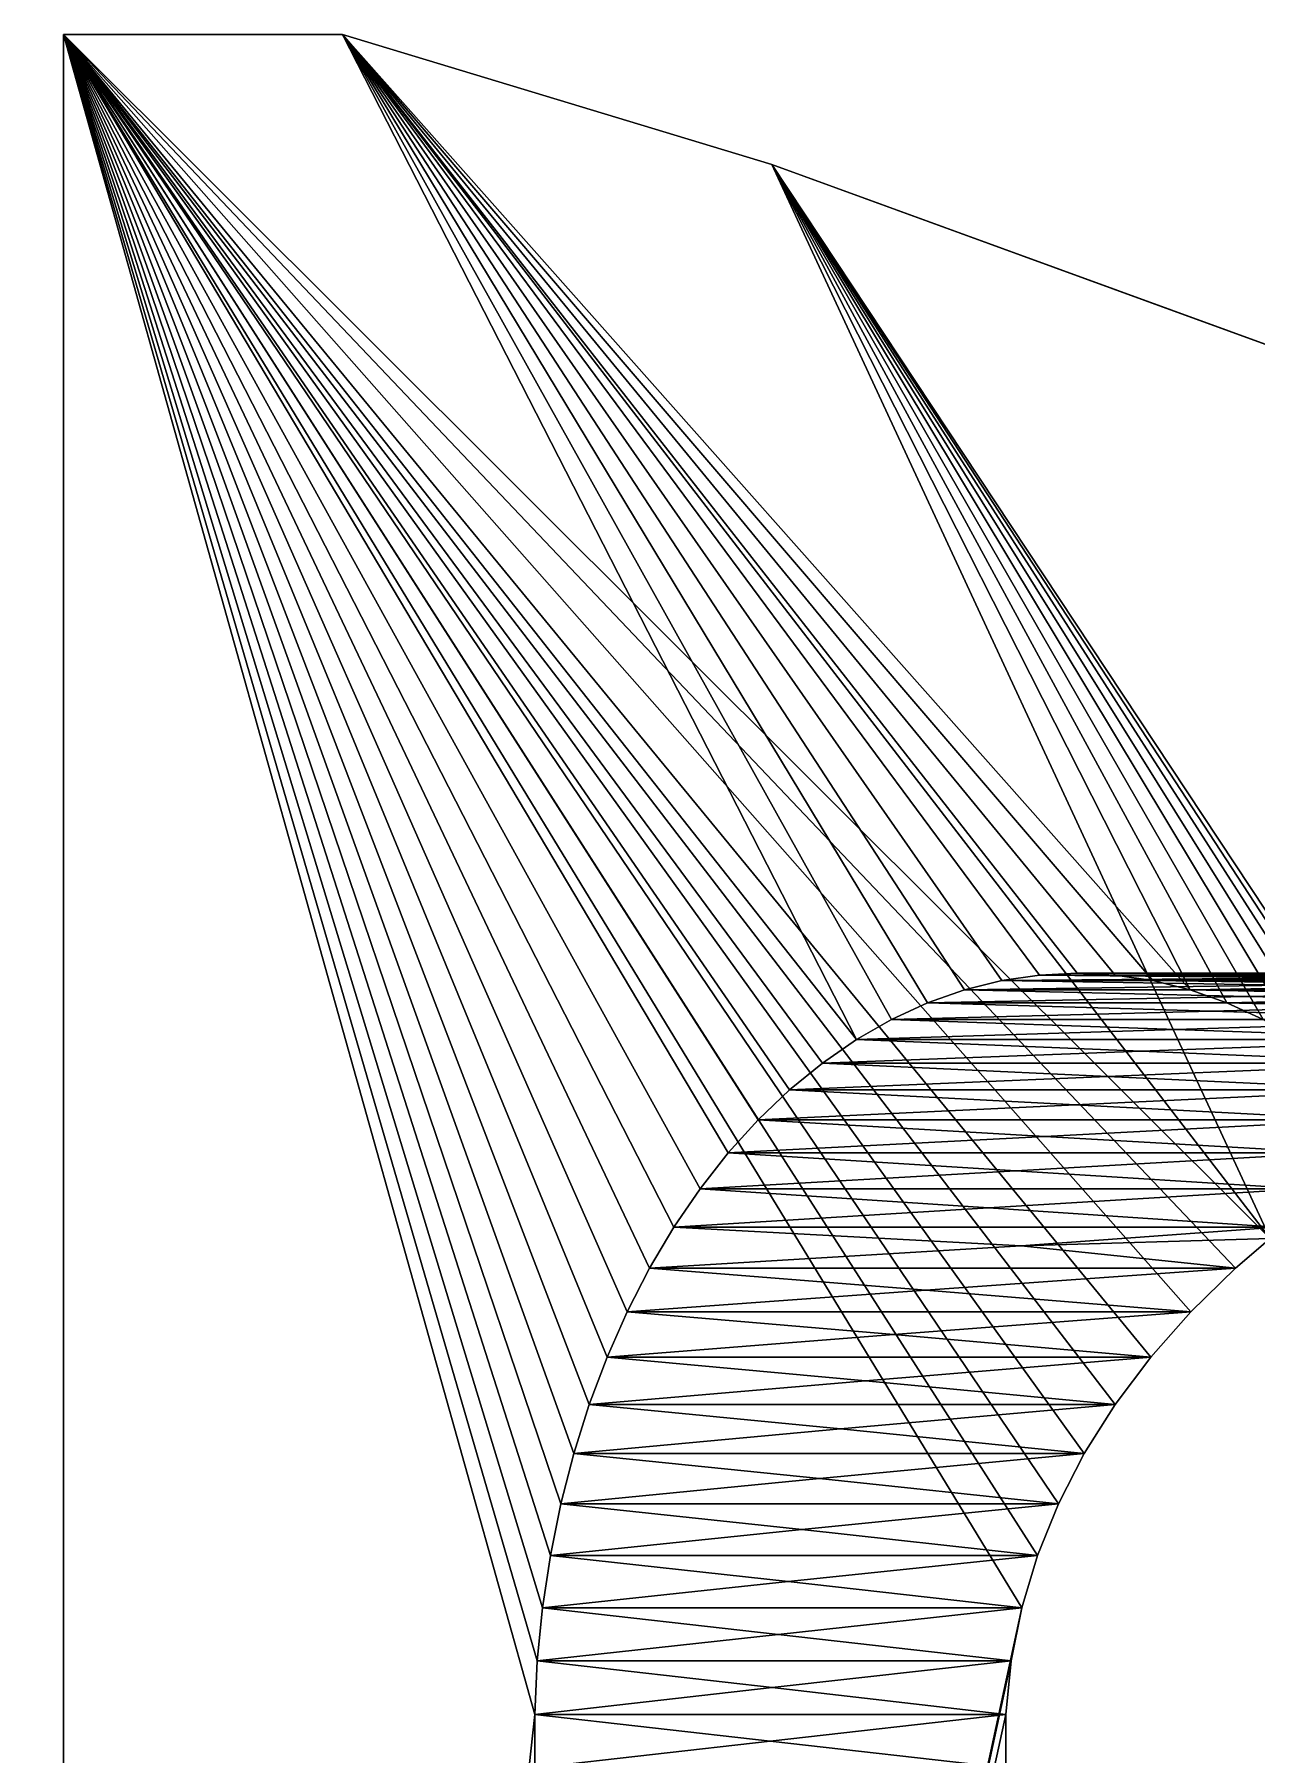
# Model space of a CAD drawing. Header units: metres. Extents: x 8.5 to 85.5, y 17.5 to 94.5.
# Drawn here: x 56.77 to 61.07, y 88.45 to 94.5 of the extents above; entities that cross this region are included whole.
import ezdxf

# ---------------------------------------------------------------- set-up
doc = ezdxf.new("R2010")
doc.units = ezdxf.units.M

msp = doc.modelspace()

# ---------------------------------------------------------------- meshes
at = {"layer": 'Layer0'}
mesh = msp.add_polyface(dxfattribs=at)
corners = [(56.8701, 94.5, -34), (58.9306, 90.1623, -31.9395), (59.0162, 90.3067, -31.8538)]
mesh.append_faces([[corners[k] for k in face] for face in [(0, 1, 2)]])
mesh = msp.add_polyface(dxfattribs=at)
corners = [(56.8701, 94.5, -34), (58.8522, 90.0098, -32.0178), (58.9306, 90.1623, -31.9395)]
mesh.append_faces([[corners[k] for k in face] for face in [(0, 1, 2)]])
mesh = msp.add_polyface(dxfattribs=at)
corners = [(58.8522, 90.0098, -32.0178), (56.8701, 94.5, -34), (58.7816, 89.85, -32.0884)]
mesh.append_faces([[corners[k] for k in face] for face in [(0, 1, 2)]])
mesh = msp.add_polyface(dxfattribs=at)
corners = [(58.7816, 89.85, -32.0884), (56.8701, 94.5, -34), (58.7191, 89.6836, -32.151)]
mesh.append_faces([[corners[k] for k in face] for face in [(0, 1, 2)]])
mesh = msp.add_polyface(dxfattribs=at)
corners = [(58.7191, 89.6836, -32.151), (56.8701, 94.5, -34), (58.6649, 89.5114, -32.2052)]
mesh.append_faces([[corners[k] for k in face] for face in [(0, 1, 2)]])
mesh = msp.add_polyface(dxfattribs=at)
corners = [(56.8701, 94.5, -34), (58.6193, 89.3344, -32.2508), (58.6649, 89.5114, -32.2052)]
mesh.append_faces([[corners[k] for k in face] for face in [(0, 1, 2)]])
mesh = msp.add_polyface(dxfattribs=at)
corners = [(56.8701, 94.5, -34), (58.5826, 89.1532, -32.2875), (58.6193, 89.3344, -32.2508)]
mesh.append_faces([[corners[k] for k in face] for face in [(0, 1, 2)]])
mesh = msp.add_polyface(dxfattribs=at)
corners = [(58.5826, 89.1532, -32.2875), (56.8701, 94.5, -34), (58.5548, 88.9688, -32.3152)]
mesh.append_faces([[corners[k] for k in face] for face in [(0, 1, 2)]])
mesh = msp.add_polyface(dxfattribs=at)
corners = [(58.527, 88.5942, -32.3431), (56.8701, 94.5, -34), (56.8701, 73.3949, -34), (58.5363, 88.7822, -32.3338), (58.5548, 88.9688, -32.3152)]
mesh.append_faces([[corners[k] for k in face] for face in [(0, 1, 2), (1, 3, 4)]], dxfattribs={"vtx0": -1})
mesh.append_faces([[corners[k] for k in face] for face in [(1, 0, 3)]], dxfattribs={"vtx0": -1, "vtx2": -1})
mesh = msp.add_polyface(dxfattribs=at)
corners = [(59.1088, 90.4422, -31.7613), (56.8701, 94.5, -34), (59.0162, 90.3067, -31.8538)]
mesh.append_faces([[corners[k] for k in face] for face in [(0, 1, 2)]])
mesh = msp.add_polyface(dxfattribs=at)
corners = [(56.8701, 94.5, -34), (59.1088, 90.4422, -31.7613), (59.2078, 90.5683, -31.6622)]
mesh.append_faces([[corners[k] for k in face] for face in [(0, 1, 2)]])
mesh = msp.add_polyface(dxfattribs=at)
corners = [(59.3128, 90.6843, -31.5572), (56.8701, 94.5, -34), (59.2078, 90.5683, -31.6622)]
mesh.append_faces([[corners[k] for k in face] for face in [(0, 1, 2)]])
mesh = msp.add_polyface(dxfattribs=at)
corners = [(59.4233, 90.7897, -31.4467), (56.8701, 94.5, -34), (59.3128, 90.6843, -31.5572)]
mesh.append_faces([[corners[k] for k in face] for face in [(0, 1, 2)]])
mesh = msp.add_polyface(dxfattribs=at)
corners = [(59.5387, 90.884, -31.3313), (56.8701, 94.5, -34), (59.4233, 90.7897, -31.4467)]
mesh.append_faces([[corners[k] for k in face] for face in [(0, 1, 2)]])
mesh = msp.add_polyface(dxfattribs=at)
corners = [(59.6585, 90.9666, -31.2116), (56.8701, 94.5, -34), (59.5387, 90.884, -31.3313)]
mesh.append_faces([[corners[k] for k in face] for face in [(0, 1, 2)]])
mesh = msp.add_polyface(dxfattribs=at)
corners = [(59.6585, 90.9666, -31.2116), (57.8513, 94.5, -33.0188), (56.8701, 94.5, -34)]
mesh.append_faces([[corners[k] for k in face] for face in [(0, 1, 2)]])
mesh = msp.add_polyface(dxfattribs=at)
corners = [(57.5242, 94.5, -33.6729), (57.8513, 94.5, -34), (56.8701, 94.5, -34)]
mesh.append_faces([[corners[k] for k in face] for face in [(0, 1, 2)]])
mesh = msp.add_polyface(dxfattribs=at)
corners = [(57.8513, 94.5, -33.0188), (57.5242, 94.5, -33.6729), (56.8701, 94.5, -34)]
mesh.append_faces([[corners[k] for k in face] for face in [(0, 1, 2)]])
mesh = msp.add_polyface(dxfattribs=at)
corners = [(61.1127, 90.2668, -34), (56.8701, 94.5, -34), (57.8513, 94.5, -34)]
mesh.append_faces([[corners[k] for k in face] for face in [(0, 1, 2)]])
mesh = msp.add_polyface(dxfattribs=at)
corners = [(60.2396, 88.9688, -34), (56.8701, 73.3949, -34), (56.8701, 94.5, -34), (60.2025, 88.7822, -34), (60.1839, 88.5942, -34)]
mesh.append_faces([[corners[k] for k in face] for face in [(0, 1, 2), (1, 3, 4)]], dxfattribs={"vtx0": -1})
mesh.append_faces([[corners[k] for k in face] for face in [(1, 0, 3)]], dxfattribs={"vtx0": -1, "vtx2": -1})
mesh = msp.add_polyface(dxfattribs=at)
corners = [(60.295, 89.1532, -34), (60.2396, 88.9688, -34), (56.8701, 94.5, -34)]
mesh.append_faces([[corners[k] for k in face] for face in [(0, 1, 2)]])
mesh = msp.add_polyface(dxfattribs=at)
corners = [(60.3685, 89.3344, -34), (60.295, 89.1532, -34), (56.8701, 94.5, -34)]
mesh.append_faces([[corners[k] for k in face] for face in [(0, 1, 2)]])
mesh = msp.add_polyface(dxfattribs=at)
corners = [(60.4597, 89.5114, -34), (60.3685, 89.3344, -34), (56.8701, 94.5, -34)]
mesh.append_faces([[corners[k] for k in face] for face in [(0, 1, 2)]])
mesh = msp.add_polyface(dxfattribs=at)
corners = [(60.5681, 89.6836, -34), (60.4597, 89.5114, -34), (56.8701, 94.5, -34)]
mesh.append_faces([[corners[k] for k in face] for face in [(0, 1, 2)]])
mesh = msp.add_polyface(dxfattribs=at)
corners = [(60.6932, 89.85, -34), (60.5681, 89.6836, -34), (56.8701, 94.5, -34)]
mesh.append_faces([[corners[k] for k in face] for face in [(0, 1, 2)]])
mesh = msp.add_polyface(dxfattribs=at)
corners = [(60.8344, 90.0098, -34), (60.6932, 89.85, -34), (56.8701, 94.5, -34)]
mesh.append_faces([[corners[k] for k in face] for face in [(0, 1, 2)]])
mesh = msp.add_polyface(dxfattribs=at)
corners = [(60.9911, 90.1623, -34), (60.8344, 90.0098, -34), (56.8701, 94.5, -34)]
mesh.append_faces([[corners[k] for k in face] for face in [(0, 1, 2)]])
mesh = msp.add_polyface(dxfattribs=at)
corners = [(61.1127, 90.2668, -34), (60.9911, 90.1623, -34), (56.8701, 94.5, -34)]
mesh.append_faces([[corners[k] for k in face] for face in [(0, 1, 2)]])
mesh = msp.add_polyface(dxfattribs=at)
corners = [(57.8513, 94.5, -33.0188), (57.8513, 94.5, -34), (57.5242, 94.5, -33.6729)]
mesh.append_faces([[corners[k] for k in face] for face in [(0, 1, 2)]])
mesh = msp.add_polyface(dxfattribs=at)
corners = [(58.606, 94.2711, -33.132), (59.3607, 94.0423, -34), (57.8513, 94.5, -34)]
mesh.append_faces([[corners[k] for k in face] for face in [(0, 1, 2)]])
mesh = msp.add_polyface(dxfattribs=at)
corners = [(61.1127, 90.2668, -34), (57.8513, 94.5, -34), (59.3607, 94.0423, -34)]
mesh.append_faces([[corners[k] for k in face] for face in [(0, 1, 2)]])
mesh = msp.add_polyface(dxfattribs=at)
corners = [(57.8513, 94.5, -33.0188), (58.606, 94.2711, -33.132), (57.8513, 94.5, -34)]
mesh.append_faces([[corners[k] for k in face] for face in [(0, 1, 2)]])
mesh = msp.add_polyface(dxfattribs=at)
corners = [(59.3607, 94.0423, -31.5094), (58.606, 94.2711, -33.132), (57.8513, 94.5, -33.0188)]
mesh.append_faces([[corners[k] for k in face] for face in [(0, 1, 2)]])
mesh = msp.add_polyface(dxfattribs=at)
corners = [(60.5682, 91.1934, -30.3019), (57.8513, 94.5, -33.0188), (60.435, 91.2, -30.435)]
mesh.append_faces([[corners[k] for k in face] for face in [(0, 1, 2)]])
mesh = msp.add_polyface(dxfattribs=at)
corners = [(57.8513, 94.5, -33.0188), (60.7007, 91.1737, -30.1693), (60.832, 91.141, -30.0381)]
mesh.append_faces([[corners[k] for k in face] for face in [(0, 1, 2)]])
mesh = msp.add_polyface(dxfattribs=at)
corners = [(57.8513, 94.5, -33.0188), (60.1693, 91.1737, -30.7007), (60.3018, 91.1934, -30.5682)]
mesh.append_faces([[corners[k] for k in face] for face in [(0, 1, 2)]])
mesh = msp.add_polyface(dxfattribs=at)
corners = [(57.8513, 94.5, -33.0188), (60.832, 91.141, -30.0381), (59.3607, 94.0423, -31.5094)]
mesh.append_faces([[corners[k] for k in face] for face in [(0, 1, 2)]])
mesh = msp.add_polyface(dxfattribs=at)
corners = [(60.7007, 91.1737, -30.1693), (57.8513, 94.5, -33.0188), (60.5682, 91.1934, -30.3019)]
mesh.append_faces([[corners[k] for k in face] for face in [(0, 1, 2)]])
mesh = msp.add_polyface(dxfattribs=at)
corners = [(57.8513, 94.5, -33.0188), (59.9088, 91.0954, -30.9613), (60.0381, 91.141, -30.832)]
mesh.append_faces([[corners[k] for k in face] for face in [(0, 1, 2)]])
mesh = msp.add_polyface(dxfattribs=at)
corners = [(60.1693, 91.1737, -30.7007), (57.8513, 94.5, -33.0188), (60.0381, 91.141, -30.832)]
mesh.append_faces([[corners[k] for k in face] for face in [(0, 1, 2)]])
mesh = msp.add_polyface(dxfattribs=at)
corners = [(57.8513, 94.5, -33.0188), (60.3018, 91.1934, -30.5682), (60.435, 91.2, -30.435)]
mesh.append_faces([[corners[k] for k in face] for face in [(0, 1, 2)]])
mesh = msp.add_polyface(dxfattribs=at)
corners = [(59.9088, 91.0954, -30.9613), (57.8513, 94.5, -33.0188), (59.782, 91.0372, -31.088)]
mesh.append_faces([[corners[k] for k in face] for face in [(0, 1, 2)]])
mesh = msp.add_polyface(dxfattribs=at)
corners = [(57.8513, 94.5, -33.0188), (59.6585, 90.9666, -31.2116), (59.782, 91.0372, -31.088)]
mesh.append_faces([[corners[k] for k in face] for face in [(0, 1, 2)]])
mesh = msp.add_polyface(dxfattribs=at)
corners = [(59.3607, 94.0423, -31.5094), (59.3607, 94.0423, -34), (58.606, 94.2711, -33.132)]
mesh.append_faces([[corners[k] for k in face] for face in [(0, 1, 2)]])
mesh = msp.add_polyface(dxfattribs=at)
corners = [(61.9843, 93.0874, -28.8858), (60.6725, 93.5648, -32.0988), (59.3607, 94.0423, -31.5094)]
mesh.append_faces([[corners[k] for k in face] for face in [(0, 1, 2)]])
mesh = msp.add_polyface(dxfattribs=at)
corners = [(61.5572, 90.6843, -29.3128), (59.3607, 94.0423, -31.5094), (61.4467, 90.7897, -29.4233)]
mesh.append_faces([[corners[k] for k in face] for face in [(0, 1, 2)]])
mesh = msp.add_polyface(dxfattribs=at)
corners = [(61.6622, 90.5683, -29.2078), (61.9843, 93.0874, -28.8858), (59.3607, 94.0423, -31.5094), (61.7613, 90.4422, -29.1088), (61.8538, 90.3067, -29.0162)]
mesh.append_faces([[corners[k] for k in face] for face in [(0, 1, 2), (1, 3, 4)]], dxfattribs={"vtx0": -1})
mesh.append_faces([[corners[k] for k in face] for face in [(1, 0, 3)]], dxfattribs={"vtx0": -1, "vtx2": -1})
mesh = msp.add_polyface(dxfattribs=at)
corners = [(59.3607, 94.0423, -31.5094), (61.2116, 90.9666, -29.6585), (61.3313, 90.884, -29.5387)]
mesh.append_faces([[corners[k] for k in face] for face in [(0, 1, 2)]])
mesh = msp.add_polyface(dxfattribs=at)
corners = [(61.4467, 90.7897, -29.4233), (59.3607, 94.0423, -31.5094), (61.3313, 90.884, -29.5387)]
mesh.append_faces([[corners[k] for k in face] for face in [(0, 1, 2)]])
mesh = msp.add_polyface(dxfattribs=at)
corners = [(60.9613, 91.0954, -29.9088), (59.3607, 94.0423, -31.5094), (60.832, 91.141, -30.0381)]
mesh.append_faces([[corners[k] for k in face] for face in [(0, 1, 2)]])
mesh = msp.add_polyface(dxfattribs=at)
corners = [(61.6622, 90.5683, -29.2078), (59.3607, 94.0423, -31.5094), (61.5572, 90.6843, -29.3128)]
mesh.append_faces([[corners[k] for k in face] for face in [(0, 1, 2)]])
mesh = msp.add_polyface(dxfattribs=at)
corners = [(59.3607, 94.0423, -31.5094), (60.9613, 91.0954, -29.9088), (61.088, 91.0372, -29.782)]
mesh.append_faces([[corners[k] for k in face] for face in [(0, 1, 2)]])
mesh = msp.add_polyface(dxfattribs=at)
corners = [(61.2116, 90.9666, -29.6585), (59.3607, 94.0423, -31.5094), (61.088, 91.0372, -29.782)]
mesh.append_faces([[corners[k] for k in face] for face in [(0, 1, 2)]])
mesh = msp.add_polyface(dxfattribs=at)
corners = [(59.3607, 94.0423, -31.5094), (60.6725, 93.5648, -32.0988), (59.3607, 94.0423, -34)]
mesh.append_faces([[corners[k] for k in face] for face in [(0, 1, 2)]])
mesh = msp.add_polyface(dxfattribs=at)
corners = [(61.9843, 93.0874, -34), (61.1127, 90.2668, -34), (59.3607, 94.0423, -34)]
mesh.append_faces([[corners[k] for k in face] for face in [(0, 1, 2)]])
mesh = msp.add_polyface(dxfattribs=at)
corners = [(60.6725, 93.5648, -32.0988), (61.9843, 93.0874, -34), (59.3607, 94.0423, -34)]
mesh.append_faces([[corners[k] for k in face] for face in [(0, 1, 2)]])
mesh = msp.add_polyface(dxfattribs=at)
corners = [(61.9843, 93.0874, -28.8858), (61.9843, 93.0874, -34), (60.6725, 93.5648, -32.0988)]
mesh.append_faces([[corners[k] for k in face] for face in [(0, 1, 2)]])
mesh = msp.add_polyface(dxfattribs=at)
corners = [(61.043, 61.8168, -34), (32.0157, 93.0874, -34), (51.571, 75.4706, -34)]
mesh.append_faces([[corners[k] for k in face] for face in [(0, 1, 2)]])
mesh = msp.add_polyface(dxfattribs=at)
corners = [(61.043, 61.8168, -34), (35.2476, 87.7108, -34), (32.0157, 93.0874, -34), (52.8168, 70.043, -34)]
mesh.append_faces([[corners[k] for k in face] for face in [(0, 1, 2), (1, 0, 3)]], dxfattribs={"vtx0": -1})
mesh = msp.add_polyface(dxfattribs=at)
corners = [(60.3018, 91.1934, -30.5682), (60.1693, 91.1737, -30.7007), (61.2962, 91.1836, -31.6951)]
mesh.append_faces([[corners[k] for k in face] for face in [(0, 1, 2)]])
mesh = msp.add_polyface(dxfattribs=at)
corners = [(60.435, 91.2, -30.435), (60.3018, 91.1934, -30.5682), (61.4291, 91.1967, -31.5623)]
mesh.append_faces([[corners[k] for k in face] for face in [(0, 1, 2)]])
mesh = msp.add_polyface(dxfattribs=at)
corners = [(60.3018, 91.1934, -30.5682), (62.4232, 91.1934, -32.6895), (61.4291, 91.1967, -31.5623)]
mesh.append_faces([[corners[k] for k in face] for face in [(0, 1, 2)]])
mesh = msp.add_polyface(dxfattribs=at)
corners = [(60.3018, 91.1934, -30.5682), (61.2962, 91.1836, -31.6951), (62.4232, 91.1934, -32.6895)]
mesh.append_faces([[corners[k] for k in face] for face in [(0, 1, 2)]])
mesh = msp.add_polyface(dxfattribs=at)
corners = [(60.5682, 91.1934, -30.3019), (60.435, 91.2, -30.435), (61.5623, 91.1967, -31.4291)]
mesh.append_faces([[corners[k] for k in face] for face in [(0, 1, 2)]])
mesh = msp.add_polyface(dxfattribs=at)
corners = [(60.435, 91.2, -30.435), (62.5564, 91.2, -32.5564), (61.5623, 91.1967, -31.4291)]
mesh.append_faces([[corners[k] for k in face] for face in [(0, 1, 2)]])
mesh = msp.add_polyface(dxfattribs=at)
corners = [(60.435, 91.2, -30.435), (61.4291, 91.1967, -31.5623), (62.5564, 91.2, -32.5564)]
mesh.append_faces([[corners[k] for k in face] for face in [(0, 1, 2)]])
mesh = msp.add_polyface(dxfattribs=at)
corners = [(60.5682, 91.1934, -30.3019), (61.5623, 91.1967, -31.4291), (62.6895, 91.1934, -32.4232)]
mesh.append_faces([[corners[k] for k in face] for face in [(0, 1, 2)]])
mesh = msp.add_polyface(dxfattribs=at)
corners = [(60.5682, 91.1934, -30.3019), (62.6895, 91.1934, -32.4232), (61.6951, 91.1836, -31.2962)]
mesh.append_faces([[corners[k] for k in face] for face in [(0, 1, 2)]])
mesh = msp.add_polyface(dxfattribs=at)
corners = [(60.7007, 91.1737, -30.1693), (60.5682, 91.1934, -30.3019), (61.6951, 91.1836, -31.2962)]
mesh.append_faces([[corners[k] for k in face] for face in [(0, 1, 2)]])
mesh = msp.add_polyface(dxfattribs=at)
corners = [(60.0381, 91.141, -30.832), (59.9088, 91.0954, -30.9613), (61.0341, 91.1182, -31.9573)]
mesh.append_faces([[corners[k] for k in face] for face in [(0, 1, 2)]])
mesh = msp.add_polyface(dxfattribs=at)
corners = [(60.1693, 91.1737, -30.7007), (60.0381, 91.141, -30.832), (61.1644, 91.1574, -31.827)]
mesh.append_faces([[corners[k] for k in face] for face in [(0, 1, 2)]])
mesh = msp.add_polyface(dxfattribs=at)
corners = [(60.0381, 91.141, -30.832), (62.1594, 91.141, -32.9533), (61.1644, 91.1574, -31.827)]
mesh.append_faces([[corners[k] for k in face] for face in [(0, 1, 2)]])
mesh = msp.add_polyface(dxfattribs=at)
corners = [(60.0381, 91.141, -30.832), (61.0341, 91.1182, -31.9573), (62.1594, 91.141, -32.9533)]
mesh.append_faces([[corners[k] for k in face] for face in [(0, 1, 2)]])
mesh = msp.add_polyface(dxfattribs=at)
corners = [(60.1693, 91.1737, -30.7007), (62.2906, 91.1737, -32.8221), (61.2962, 91.1836, -31.6951)]
mesh.append_faces([[corners[k] for k in face] for face in [(0, 1, 2)]])
mesh = msp.add_polyface(dxfattribs=at)
corners = [(60.1693, 91.1737, -30.7007), (61.1644, 91.1574, -31.827), (62.2906, 91.1737, -32.8221)]
mesh.append_faces([[corners[k] for k in face] for face in [(0, 1, 2)]])
mesh = msp.add_polyface(dxfattribs=at)
corners = [(60.7007, 91.1737, -30.1693), (61.6951, 91.1836, -31.2962), (62.8221, 91.1737, -32.2906)]
mesh.append_faces([[corners[k] for k in face] for face in [(0, 1, 2)]])
mesh = msp.add_polyface(dxfattribs=at)
corners = [(60.7007, 91.1737, -30.1693), (62.8221, 91.1737, -32.2906), (61.827, 91.1574, -31.1644)]
mesh.append_faces([[corners[k] for k in face] for face in [(0, 1, 2)]])
mesh = msp.add_polyface(dxfattribs=at)
corners = [(60.832, 91.141, -30.0381), (60.7007, 91.1737, -30.1693), (61.827, 91.1574, -31.1644)]
mesh.append_faces([[corners[k] for k in face] for face in [(0, 1, 2)]])
mesh = msp.add_polyface(dxfattribs=at)
corners = [(60.832, 91.141, -30.0381), (61.827, 91.1574, -31.1644), (62.9533, 91.141, -32.1594)]
mesh.append_faces([[corners[k] for k in face] for face in [(0, 1, 2)]])
mesh = msp.add_polyface(dxfattribs=at)
corners = [(60.832, 91.141, -30.0381), (62.9533, 91.141, -32.1594), (61.9573, 91.1182, -31.0341)]
mesh.append_faces([[corners[k] for k in face] for face in [(0, 1, 2)]])
mesh = msp.add_polyface(dxfattribs=at)
corners = [(60.9613, 91.0954, -29.9088), (60.832, 91.141, -30.0381), (61.9573, 91.1182, -31.0341)]
mesh.append_faces([[corners[k] for k in face] for face in [(0, 1, 2)]])
mesh = msp.add_polyface(dxfattribs=at)
corners = [(61.0341, 91.1182, -31.9573), (62.0301, 91.0954, -33.0826), (62.1594, 91.141, -32.9533)]
mesh.append_faces([[corners[k] for k in face] for face in [(0, 1, 2)]])
mesh = msp.add_polyface(dxfattribs=at)
corners = [(59.9088, 91.0954, -30.9613), (59.782, 91.0372, -31.088), (60.9061, 91.0663, -32.0853)]
mesh.append_faces([[corners[k] for k in face] for face in [(0, 1, 2)]])
mesh = msp.add_polyface(dxfattribs=at)
corners = [(59.9088, 91.0954, -30.9613), (62.0301, 91.0954, -33.0826), (61.0341, 91.1182, -31.9573)]
mesh.append_faces([[corners[k] for k in face] for face in [(0, 1, 2)]])
mesh = msp.add_polyface(dxfattribs=at)
corners = [(59.9088, 91.0954, -30.9613), (60.9061, 91.0663, -32.0853), (62.0301, 91.0954, -33.0826)]
mesh.append_faces([[corners[k] for k in face] for face in [(0, 1, 2)]])
mesh = msp.add_polyface(dxfattribs=at)
corners = [(60.9061, 91.0663, -32.0853), (61.9034, 91.0372, -33.2093), (62.0301, 91.0954, -33.0826)]
mesh.append_faces([[corners[k] for k in face] for face in [(0, 1, 2)]])
mesh = msp.add_polyface(dxfattribs=at)
corners = [(60.9613, 91.0954, -29.9088), (61.9573, 91.1182, -31.0341), (63.0826, 91.0954, -32.0301)]
mesh.append_faces([[corners[k] for k in face] for face in [(0, 1, 2)]])
mesh = msp.add_polyface(dxfattribs=at)
corners = [(60.9613, 91.0954, -29.9088), (63.0826, 91.0954, -32.0301), (62.0853, 91.0663, -30.9061)]
mesh.append_faces([[corners[k] for k in face] for face in [(0, 1, 2)]])
mesh = msp.add_polyface(dxfattribs=at)
corners = [(61.088, 91.0372, -29.782), (60.9613, 91.0954, -29.9088), (62.0853, 91.0663, -30.9061)]
mesh.append_faces([[corners[k] for k in face] for face in [(0, 1, 2)]])
mesh = msp.add_polyface(dxfattribs=at)
corners = [(59.782, 91.0372, -31.088), (59.6585, 90.9666, -31.2116), (60.7809, 91.0019, -32.2104)]
mesh.append_faces([[corners[k] for k in face] for face in [(0, 1, 2)]])
mesh = msp.add_polyface(dxfattribs=at)
corners = [(59.782, 91.0372, -31.088), (61.9034, 91.0372, -33.2093), (60.9061, 91.0663, -32.0853)]
mesh.append_faces([[corners[k] for k in face] for face in [(0, 1, 2)]])
mesh = msp.add_polyface(dxfattribs=at)
corners = [(59.782, 91.0372, -31.088), (60.7809, 91.0019, -32.2104), (61.9034, 91.0372, -33.2093)]
mesh.append_faces([[corners[k] for k in face] for face in [(0, 1, 2)]])
mesh = msp.add_polyface(dxfattribs=at)
corners = [(60.7809, 91.0019, -32.2104), (61.7798, 90.9666, -33.3329), (61.9034, 91.0372, -33.2093)]
mesh.append_faces([[corners[k] for k in face] for face in [(0, 1, 2)]])
mesh = msp.add_polyface(dxfattribs=at)
corners = [(59.6585, 90.9666, -31.2116), (59.5387, 90.884, -31.3313), (60.6593, 90.9253, -32.3321)]
mesh.append_faces([[corners[k] for k in face] for face in [(0, 1, 2)]])
mesh = msp.add_polyface(dxfattribs=at)
corners = [(59.6585, 90.9666, -31.2116), (61.7798, 90.9666, -33.3329), (60.7809, 91.0019, -32.2104)]
mesh.append_faces([[corners[k] for k in face] for face in [(0, 1, 2)]])
mesh = msp.add_polyface(dxfattribs=at)
corners = [(59.6585, 90.9666, -31.2116), (60.6593, 90.9253, -32.3321), (61.7798, 90.9666, -33.3329)]
mesh.append_faces([[corners[k] for k in face] for face in [(0, 1, 2)]])
mesh = msp.add_polyface(dxfattribs=at)
corners = [(60.6593, 90.9253, -32.3321), (61.66, 90.884, -33.4527), (61.7798, 90.9666, -33.3329)]
mesh.append_faces([[corners[k] for k in face] for face in [(0, 1, 2)]])
mesh = msp.add_polyface(dxfattribs=at)
corners = [(59.5387, 90.884, -31.3313), (61.66, 90.884, -33.4527), (60.6593, 90.9253, -32.3321)]
mesh.append_faces([[corners[k] for k in face] for face in [(0, 1, 2)]])
mesh = msp.add_polyface(dxfattribs=at)
corners = [(59.5387, 90.884, -31.3313), (59.4233, 90.7897, -31.4467), (60.5417, 90.8368, -32.4497)]
mesh.append_faces([[corners[k] for k in face] for face in [(0, 1, 2)]])
mesh = msp.add_polyface(dxfattribs=at)
corners = [(59.4233, 90.7897, -31.4467), (61.5446, 90.7897, -33.5681), (60.5417, 90.8368, -32.4497)]
mesh.append_faces([[corners[k] for k in face] for face in [(0, 1, 2)]])
mesh = msp.add_polyface(dxfattribs=at)
corners = [(59.5387, 90.884, -31.3313), (60.5417, 90.8368, -32.4497), (61.66, 90.884, -33.4527)]
mesh.append_faces([[corners[k] for k in face] for face in [(0, 1, 2)]])
mesh = msp.add_polyface(dxfattribs=at)
corners = [(60.5417, 90.8368, -32.4497), (61.5446, 90.7897, -33.5681), (61.66, 90.884, -33.4527)]
mesh.append_faces([[corners[k] for k in face] for face in [(0, 1, 2)]])
mesh = msp.add_polyface(dxfattribs=at)
corners = [(59.4233, 90.7897, -31.4467), (59.3128, 90.6843, -31.5572), (60.4287, 90.737, -32.5626)]
mesh.append_faces([[corners[k] for k in face] for face in [(0, 1, 2)]])
mesh = msp.add_polyface(dxfattribs=at)
corners = [(59.4233, 90.7897, -31.4467), (60.4287, 90.737, -32.5626), (61.5446, 90.7897, -33.5681)]
mesh.append_faces([[corners[k] for k in face] for face in [(0, 1, 2)]])
mesh = msp.add_polyface(dxfattribs=at)
corners = [(60.4287, 90.737, -32.5626), (61.4342, 90.6843, -33.6785), (61.5446, 90.7897, -33.5681)]
mesh.append_faces([[corners[k] for k in face] for face in [(0, 1, 2)]])
mesh = msp.add_polyface(dxfattribs=at)
corners = [(59.3128, 90.6843, -31.5572), (61.4342, 90.6843, -33.6785), (60.4287, 90.737, -32.5626)]
mesh.append_faces([[corners[k] for k in face] for face in [(0, 1, 2)]])
mesh = msp.add_polyface(dxfattribs=at)
corners = [(59.3128, 90.6843, -31.5572), (59.2078, 90.5683, -31.6622), (60.321, 90.6263, -32.6704)]
mesh.append_faces([[corners[k] for k in face] for face in [(0, 1, 2)]])
mesh = msp.add_polyface(dxfattribs=at)
corners = [(59.3128, 90.6843, -31.5572), (60.321, 90.6263, -32.6704), (61.4342, 90.6843, -33.6785)]
mesh.append_faces([[corners[k] for k in face] for face in [(0, 1, 2)]])
mesh = msp.add_polyface(dxfattribs=at)
corners = [(60.321, 90.6263, -32.6704), (61.3291, 90.5683, -33.7836), (61.4342, 90.6843, -33.6785)]
mesh.append_faces([[corners[k] for k in face] for face in [(0, 1, 2)]])
mesh = msp.add_polyface(dxfattribs=at)
corners = [(59.2078, 90.5683, -31.6622), (61.3291, 90.5683, -33.7836), (60.321, 90.6263, -32.6704)]
mesh.append_faces([[corners[k] for k in face] for face in [(0, 1, 2)]])
mesh = msp.add_polyface(dxfattribs=at)
corners = [(59.2078, 90.5683, -31.6622), (59.1088, 90.4422, -31.7613), (60.219, 90.5053, -32.7724)]
mesh.append_faces([[corners[k] for k in face] for face in [(0, 1, 2)]])
mesh = msp.add_polyface(dxfattribs=at)
corners = [(59.2078, 90.5683, -31.6622), (60.219, 90.5053, -32.7724), (61.3291, 90.5683, -33.7836)]
mesh.append_faces([[corners[k] for k in face] for face in [(0, 1, 2)]])
mesh = msp.add_polyface(dxfattribs=at)
corners = [(60.219, 90.5053, -32.7724), (61.2301, 90.4422, -33.8826), (61.3291, 90.5683, -33.7836)]
mesh.append_faces([[corners[k] for k in face] for face in [(0, 1, 2)]])
mesh = msp.add_polyface(dxfattribs=at)
corners = [(59.1088, 90.4422, -31.7613), (61.2301, 90.4422, -33.8826), (60.219, 90.5053, -32.7724)]
mesh.append_faces([[corners[k] for k in face] for face in [(0, 1, 2)]])
mesh = msp.add_polyface(dxfattribs=at)
corners = [(59.1088, 90.4422, -31.7613), (59.0162, 90.3067, -31.8538), (60.1232, 90.3744, -32.8682)]
mesh.append_faces([[corners[k] for k in face] for face in [(0, 1, 2)]])
mesh = msp.add_polyface(dxfattribs=at)
corners = [(59.1088, 90.4422, -31.7613), (60.1232, 90.3744, -32.8682), (61.2301, 90.4422, -33.8826)]
mesh.append_faces([[corners[k] for k in face] for face in [(0, 1, 2)]])
mesh = msp.add_polyface(dxfattribs=at)
corners = [(60.1232, 90.3744, -32.8682), (61.1375, 90.3067, -33.9752), (61.2301, 90.4422, -33.8826)]
mesh.append_faces([[corners[k] for k in face] for face in [(0, 1, 2)]])
mesh = msp.add_polyface(dxfattribs=at)
corners = [(59.0162, 90.3067, -31.8538), (61.1375, 90.3067, -33.9752), (60.1232, 90.3744, -32.8682)]
mesh.append_faces([[corners[k] for k in face] for face in [(0, 1, 2)]])
mesh = msp.add_polyface(dxfattribs=at)
corners = [(59.0162, 90.3067, -31.8538), (58.9306, 90.1623, -31.9395), (60.2376, 90.2409, -33.1537)]
mesh.append_faces([[corners[k] for k in face] for face in [(0, 1, 2)]])
mesh = msp.add_polyface(dxfattribs=at)
corners = [(59.0162, 90.3067, -31.8538), (60.2376, 90.2409, -33.1537), (61.1375, 90.3067, -33.9752)]
mesh.append_faces([[corners[k] for k in face] for face in [(0, 1, 2)]])
mesh = msp.add_polyface(dxfattribs=at)
corners = [(60.2376, 90.2409, -33.1537), (61.1127, 90.2668, -34), (61.1375, 90.3067, -33.9752)]
mesh.append_faces([[corners[k] for k in face] for face in [(0, 1, 2)]])
mesh = msp.add_polyface(dxfattribs=at)
corners = [(58.9306, 90.1623, -31.9395), (60.9911, 90.1623, -34), (60.2376, 90.2409, -33.1537)]
mesh.append_faces([[corners[k] for k in face] for face in [(0, 1, 2)]])
mesh = msp.add_polyface(dxfattribs=at)
corners = [(60.2376, 90.2409, -33.1537), (60.9911, 90.1623, -34), (61.1127, 90.2668, -34)]
mesh.append_faces([[corners[k] for k in face] for face in [(0, 1, 2)]])
mesh = msp.add_polyface(dxfattribs=at)
corners = [(58.9306, 90.1623, -31.9395), (58.8522, 90.0098, -32.0178), (59.9021, 90.0861, -32.9893)]
mesh.append_faces([[corners[k] for k in face] for face in [(0, 1, 2)]])
mesh = msp.add_polyface(dxfattribs=at)
corners = [(58.9306, 90.1623, -31.9395), (59.9021, 90.0861, -32.9893), (60.9911, 90.1623, -34)]
mesh.append_faces([[corners[k] for k in face] for face in [(0, 1, 2)]])
mesh = msp.add_polyface(dxfattribs=at)
corners = [(59.9021, 90.0861, -32.9893), (60.8344, 90.0098, -34), (60.9911, 90.1623, -34)]
mesh.append_faces([[corners[k] for k in face] for face in [(0, 1, 2)]])
mesh = msp.add_polyface(dxfattribs=at)
corners = [(58.8522, 90.0098, -32.0178), (60.8344, 90.0098, -34), (59.9021, 90.0861, -32.9893)]
mesh.append_faces([[corners[k] for k in face] for face in [(0, 1, 2)]])
mesh = msp.add_polyface(dxfattribs=at)
corners = [(59.7904, 89.9299, -33.0266), (58.8522, 90.0098, -32.0178), (58.7816, 89.85, -32.0884)]
mesh.append_faces([[corners[k] for k in face] for face in [(0, 1, 2)]])
mesh = msp.add_polyface(dxfattribs=at)
corners = [(58.8522, 90.0098, -32.0178), (59.7904, 89.9299, -33.0266), (60.8344, 90.0098, -34)]
mesh.append_faces([[corners[k] for k in face] for face in [(0, 1, 2)]])
mesh = msp.add_polyface(dxfattribs=at)
corners = [(60.8344, 90.0098, -34), (59.7904, 89.9299, -33.0266), (60.6932, 89.85, -34)]
mesh.append_faces([[corners[k] for k in face] for face in [(0, 1, 2)]])
mesh = msp.add_polyface(dxfattribs=at)
corners = [(60.6932, 89.85, -34), (59.7904, 89.9299, -33.0266), (58.7816, 89.85, -32.0884)]
mesh.append_faces([[corners[k] for k in face] for face in [(0, 1, 2)]])
mesh = msp.add_polyface(dxfattribs=at)
corners = [(59.6905, 89.7668, -33.0599), (58.7816, 89.85, -32.0884), (58.7191, 89.6836, -32.151)]
mesh.append_faces([[corners[k] for k in face] for face in [(0, 1, 2)]])
mesh = msp.add_polyface(dxfattribs=at)
corners = [(60.6932, 89.85, -34), (58.7816, 89.85, -32.0884), (59.6905, 89.7668, -33.0599)]
mesh.append_faces([[corners[k] for k in face] for face in [(0, 1, 2)]])
mesh = msp.add_polyface(dxfattribs=at)
corners = [(60.6932, 89.85, -34), (59.6905, 89.7668, -33.0599), (60.5681, 89.6836, -34)]
mesh.append_faces([[corners[k] for k in face] for face in [(0, 1, 2)]])
mesh = msp.add_polyface(dxfattribs=at)
corners = [(59.6905, 89.7668, -33.0599), (58.7191, 89.6836, -32.151), (60.5681, 89.6836, -34)]
mesh.append_faces([[corners[k] for k in face] for face in [(0, 1, 2)]])
mesh = msp.add_polyface(dxfattribs=at)
corners = [(58.7191, 89.6836, -32.151), (58.6649, 89.5114, -32.2052), (59.6029, 89.5975, -33.0891)]
mesh.append_faces([[corners[k] for k in face] for face in [(0, 1, 2)]])
mesh = msp.add_polyface(dxfattribs=at)
corners = [(60.5681, 89.6836, -34), (58.7191, 89.6836, -32.151), (59.6029, 89.5975, -33.0891)]
mesh.append_faces([[corners[k] for k in face] for face in [(0, 1, 2)]])
mesh = msp.add_polyface(dxfattribs=at)
corners = [(60.5681, 89.6836, -34), (59.6029, 89.5975, -33.0891), (60.4597, 89.5114, -34)]
mesh.append_faces([[corners[k] for k in face] for face in [(0, 1, 2)]])
mesh = msp.add_polyface(dxfattribs=at)
corners = [(59.6029, 89.5975, -33.0891), (58.6649, 89.5114, -32.2052), (60.4597, 89.5114, -34)]
mesh.append_faces([[corners[k] for k in face] for face in [(0, 1, 2)]])
mesh = msp.add_polyface(dxfattribs=at)
corners = [(58.6649, 89.5114, -32.2052), (58.6193, 89.3344, -32.2508), (59.5281, 89.4229, -33.114)]
mesh.append_faces([[corners[k] for k in face] for face in [(0, 1, 2)]])
mesh = msp.add_polyface(dxfattribs=at)
corners = [(58.6649, 89.5114, -32.2052), (59.5281, 89.4229, -33.114), (60.4597, 89.5114, -34)]
mesh.append_faces([[corners[k] for k in face] for face in [(0, 1, 2)]])
mesh = msp.add_polyface(dxfattribs=at)
corners = [(60.4597, 89.5114, -34), (59.5281, 89.4229, -33.114), (60.3685, 89.3344, -34)]
mesh.append_faces([[corners[k] for k in face] for face in [(0, 1, 2)]])
mesh = msp.add_polyface(dxfattribs=at)
corners = [(60.3685, 89.3344, -34), (59.5281, 89.4229, -33.114), (58.6193, 89.3344, -32.2508)]
mesh.append_faces([[corners[k] for k in face] for face in [(0, 1, 2)]])
mesh = msp.add_polyface(dxfattribs=at)
corners = [(59.4663, 89.2438, -33.1346), (58.6193, 89.3344, -32.2508), (58.5826, 89.1532, -32.2875)]
mesh.append_faces([[corners[k] for k in face] for face in [(0, 1, 2)]])
mesh = msp.add_polyface(dxfattribs=at)
corners = [(60.3685, 89.3344, -34), (58.6193, 89.3344, -32.2508), (59.4663, 89.2438, -33.1346)]
mesh.append_faces([[corners[k] for k in face] for face in [(0, 1, 2)]])
mesh = msp.add_polyface(dxfattribs=at)
corners = [(60.3685, 89.3344, -34), (59.4663, 89.2438, -33.1346), (60.295, 89.1532, -34)]
mesh.append_faces([[corners[k] for k in face] for face in [(0, 1, 2)]])
mesh = msp.add_polyface(dxfattribs=at)
corners = [(60.295, 89.1532, -34), (59.4663, 89.2438, -33.1346), (58.5826, 89.1532, -32.2875)]
mesh.append_faces([[corners[k] for k in face] for face in [(0, 1, 2)]])
mesh = msp.add_polyface(dxfattribs=at)
corners = [(59.418, 89.061, -33.1507), (58.5826, 89.1532, -32.2875), (58.5548, 88.9688, -32.3152)]
mesh.append_faces([[corners[k] for k in face] for face in [(0, 1, 2)]])
mesh = msp.add_polyface(dxfattribs=at)
corners = [(60.295, 89.1532, -34), (58.5826, 89.1532, -32.2875), (59.418, 89.061, -33.1507)]
mesh.append_faces([[corners[k] for k in face] for face in [(0, 1, 2)]])
mesh = msp.add_polyface(dxfattribs=at)
corners = [(60.295, 89.1532, -34), (59.418, 89.061, -33.1507), (60.2396, 88.9688, -34)]
mesh.append_faces([[corners[k] for k in face] for face in [(0, 1, 2)]])
mesh = msp.add_polyface(dxfattribs=at)
corners = [(59.418, 89.061, -33.1507), (58.5548, 88.9688, -32.3152), (60.2396, 88.9688, -34)]
mesh.append_faces([[corners[k] for k in face] for face in [(0, 1, 2)]])
mesh = msp.add_polyface(dxfattribs=at)
corners = [(59.3833, 88.8755, -33.1622), (58.5548, 88.9688, -32.3152), (58.5363, 88.7822, -32.3338)]
mesh.append_faces([[corners[k] for k in face] for face in [(0, 1, 2)]])
mesh = msp.add_polyface(dxfattribs=at)
corners = [(58.5548, 88.9688, -32.3152), (59.3833, 88.8755, -33.1622), (60.2396, 88.9688, -34)]
mesh.append_faces([[corners[k] for k in face] for face in [(0, 1, 2)]])
mesh = msp.add_polyface(dxfattribs=at)
corners = [(60.2396, 88.9688, -34), (59.3833, 88.8755, -33.1622), (60.2025, 88.7822, -34)]
mesh.append_faces([[corners[k] for k in face] for face in [(0, 1, 2)]])
mesh = msp.add_polyface(dxfattribs=at)
corners = [(60.2025, 88.7822, -34), (59.3833, 88.8755, -33.1622), (58.5363, 88.7822, -32.3338)]
mesh.append_faces([[corners[k] for k in face] for face in [(0, 1, 2)]])
mesh = msp.add_polyface(dxfattribs=at)
corners = [(58.5363, 88.7822, -32.3338), (58.527, 88.5942, -32.3431), (59.3624, 88.6882, -33.1692)]
mesh.append_faces([[corners[k] for k in face] for face in [(0, 1, 2)]])
mesh = msp.add_polyface(dxfattribs=at)
corners = [(58.5363, 88.7822, -32.3338), (59.3624, 88.6882, -33.1692), (60.2025, 88.7822, -34)]
mesh.append_faces([[corners[k] for k in face] for face in [(0, 1, 2)]])
mesh = msp.add_polyface(dxfattribs=at)
corners = [(60.2025, 88.7822, -34), (59.3624, 88.6882, -33.1692), (60.1839, 88.5942, -34)]
mesh.append_faces([[corners[k] for k in face] for face in [(0, 1, 2)]])
mesh = msp.add_polyface(dxfattribs=at)
corners = [(59.3624, 88.6882, -33.1692), (58.527, 88.5942, -32.3431), (60.1839, 88.5942, -34)]
mesh.append_faces([[corners[k] for k in face] for face in [(0, 1, 2)]])
mesh = msp.add_polyface(dxfattribs=at)
corners = [(58.527, 88.5942, -32.3431), (56.8701, 73.3949, -34), (58.527, 88.4058, -32.3431)]
mesh.append_faces([[corners[k] for k in face] for face in [(0, 1, 2)]])
mesh = msp.add_polyface(dxfattribs=at)
corners = [(60.1839, 88.4058, -34), (56.8701, 73.3949, -34), (60.1839, 88.5942, -34)]
mesh.append_faces([[corners[k] for k in face] for face in [(0, 1, 2)]])
mesh = msp.add_polyface(dxfattribs=at)
corners = [(58.527, 88.5942, -32.3431), (59.3555, 88.5, -33.1715), (60.1839, 88.5942, -34)]
mesh.append_faces([[corners[k] for k in face] for face in [(0, 1, 2)]])
mesh = msp.add_polyface(dxfattribs=at)
corners = [(58.527, 88.5942, -32.3431), (58.527, 88.4058, -32.3431), (59.3555, 88.5, -33.1715)]
mesh.append_faces([[corners[k] for k in face] for face in [(0, 1, 2)]])
mesh = msp.add_polyface(dxfattribs=at)
corners = [(60.1839, 88.5942, -34), (59.3555, 88.5, -33.1715), (60.1839, 88.4058, -34)]
mesh.append_faces([[corners[k] for k in face] for face in [(0, 1, 2)]])
mesh = msp.add_polyface(dxfattribs=at)
corners = [(59.3555, 88.5, -33.1715), (58.527, 88.4058, -32.3431), (60.1839, 88.4058, -34)]
mesh.append_faces([[corners[k] for k in face] for face in [(0, 1, 2)]])

doc.saveas('drawing.dxf')
